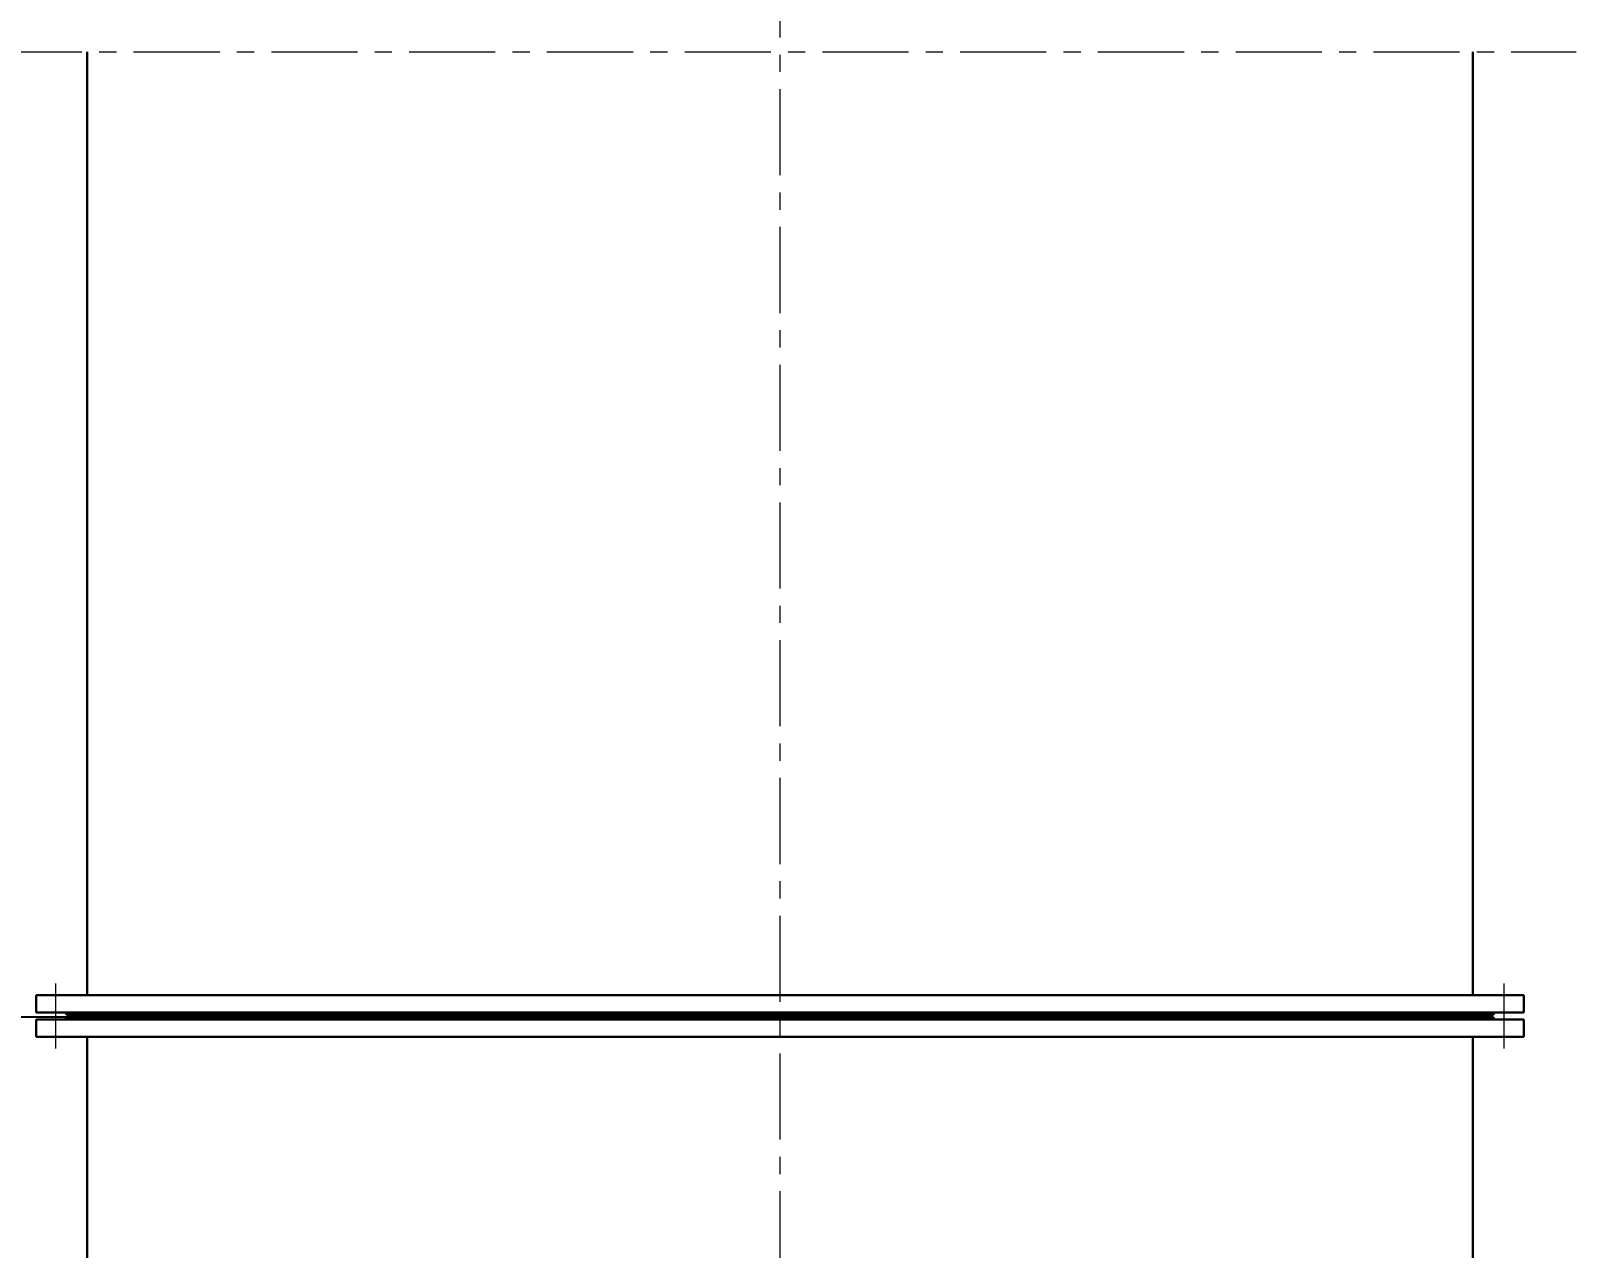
# Model space of a CAD drawing. Header units: inches. Extents: x -9 to 5931, y 0 to 8400.
# Drawn here: x 884 to 2006, y 5106 to 5990 of the extents above; entities that cross this region are included whole.
import ezdxf

# ---------------------------------------------------------------- set-up
doc = ezdxf.new("R2010")
doc.units = ezdxf.units.IN
doc.header["$LTSCALE"] = 50
doc.header["$MEASUREMENT"] = 0
doc.linetypes.add('CENTER', pattern=[2, 1.25, -0.25, 0.25, -0.25])
for name, color, linetype, lineweight in [('Dam', 2, 'Continuous', 30), ('Net manh', 3, 'Continuous', 13), ('Tam', 1, 'CENTER', 13)]:
    doc.layers.add(name, color=color, linetype=linetype, lineweight=lineweight)
doc.styles.add('chu2.5', font='txt.shx', dxfattribs={"oblique": 10, "height": 25})
doc.dimstyles.new('kichthuoc2.5', dxfattribs={"dimtxt": 25, "dimasz": 25, "dimexe": 4, "dimexo": 0, "dimgap": 5, "dimtad": 1, "dimtoh": 1, "dimdec": 0, "dimzin": 0, "dimdsep": 46, "dimtxsty": 'chu2.5', "dimcen": 5, "dimclrd": 256, "dimclre": 256, "dimclrt": 256, "dimadec": 0, "dimazin": 0, "dimtfac": 1, "dimtdec": 0, "dimtmove": 0, "dimatfit": 0, "dimfxl": 0, "dimtolj": 1, "dimtzin": 0, "dimarcsym": 0})

# ---------------------------------------------------------------- blocks, each defined once
blk = doc.blocks.new('*D29')
at = {"layer": 'DEFPOINTS', "color": 0}
for p in [(609.1, 5274), (910.5, 5274), (636.1, 4663)]:
    blk.add_point(p, dxfattribs=at)
at = {"layer": 'Net manh', "lineweight": -2}
for p, q in [((910.5, 5274), (605.1, 5274)), ((609.1, 4688), (609.1, 5249)), ((636.1, 4663), (605.1, 4663))]:
    blk.add_line(p, q, dxfattribs=at)
at = {"layer": 'Net manh'}
for points in [[(604.9, 5249), (613.3, 5249), (609.1, 5274)], [(604.9, 4688), (613.3, 4688), (609.1, 4663)]]:
    blk.add_solid(points, dxfattribs=at)
at = {"layer": 'Net manh', "insert": (591.6, 4968.5), "char_height": 25, "attachment_point": 5, "rotation": 90, "style": 'chu2.5'}
blk.add_mtext('\\A1;600', dxfattribs=at)

msp = doc.modelspace()

# ---------------------------------------------------------------- linework, layer by layer
at = {"layer": 'Dam'}
for p, q in [((924.7, 5974.6), (924.7, 5445.4)), ((1930.7, 5974.6), (1930.7, 5796.8)), ((1930.7, 5974.6), (1930.7, 5445.4)), ((924.7, 5445.4), (924.7, 5290)), ((1930.7, 5445.4), (1930.7, 5290)), ((887.7, 5290), (1427.7, 5290)), ((887.7, 5277.4), (887.7, 5290)), ((1967.7, 5290), (1427.7, 5290)), ((1967.7, 5290), (1930.7, 5290)), ((1967.7, 5277.4), (1967.7, 5290)), ((1967.7, 5277.4), (1967.7, 5290)), ((887.7, 5277.4), (1427.7, 5277.4)), ((887.7, 5259.7), (887.7, 5272.3)), ((1427.7, 5272.3), (887.7, 5272.3)), ((910.5, 5275.7), (908.3, 5277.4)), ((910.5, 5274), (908.3, 5272.3)), ((910.5, 5275.7), (1427.7, 5275.7)), ((910.5, 5274), (910.5, 5275.7)), ((910.5, 5274), (1427.7, 5274)), ((1967.7, 5277.4), (1427.7, 5277.4)), ((1944.8, 5275.7), (1427.7, 5275.7)), ((1944.8, 5274), (1427.7, 5274)), ((1427.7, 5272.3), (1967.7, 5272.3)), ((1944.8, 5275.7), (1924.7, 5275.7)), ((1944.8, 5274), (1924.7, 5274)), ((1944.8, 5275.7), (1947.1, 5277.4)), ((1944.8, 5275.7), (1947.1, 5277.4)), ((1944.8, 5274), (1944.8, 5275.7)), ((1944.8, 5274), (1944.8, 5275.7)), ((1944.8, 5274), (1947.1, 5272.3)), ((1944.8, 5274), (1947.1, 5272.3)), ((1967.7, 5277.4), (1947.1, 5277.4)), ((1947.1, 5272.3), (1967.7, 5272.3)), ((1967.7, 5259.7), (1967.7, 5272.3)), ((1967.7, 5259.7), (1967.7, 5272.3)), ((887.7, 5259.7), (1427.7, 5259.7)), ((924.7, 5224), (924.7, 5259.7)), ((924.7, 5259.7), (924.7, 4706.1)), ((1967.7, 5259.7), (1427.7, 5259.7)), ((1967.7, 5259.7), (1930.7, 5259.7)), ((1930.7, 5259.7), (1930.7, 4964.4))]:
    msp.add_line(p, q, dxfattribs=at)
at = {"layer": 'Tam'}
for p, q in [((1427.7, 785.1), (1427.7, 7866.2)), ((858.5, 5974.6), (2005.6, 5974.6)), ((902, 5251.3), (902, 5298.3)), ((1953.4, 5251.3), (1953.4, 5298.3)), ((1953.4, 5251.3), (1953.4, 5298.3))]:
    msp.add_line(p, q, dxfattribs=at)

# ---------------------------------------------------------------- dimensions: what is measured, and where the dimension line sits
at = {"layer": 'Net manh'}
dim = msp.add_linear_dim(base=(609.1, 5274), p1=(636.1, 4663), p2=(910.5, 5274), angle=90, text='600', dimstyle='kichthuoc2.5', dxfattribs=at)
dim.commit()
dim.dimension.update_dxf_attribs({"geometry": '*D29', "text_midpoint": (591.6, 4968.5)})

doc.saveas('drawing.dxf')
